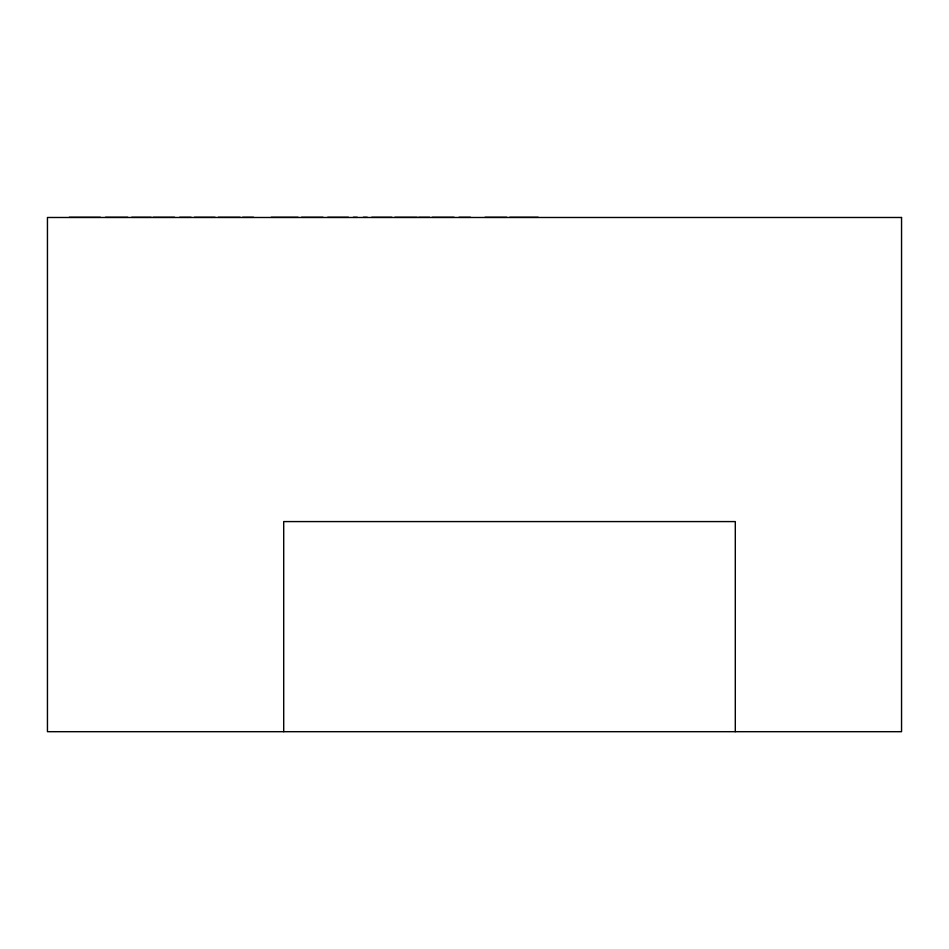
<?xml version="1.0" encoding="UTF-8"?>
<svg xmlns="http://www.w3.org/2000/svg" width="949" height="949" viewBox="0 0 949 949"><rect width="100%" height="100%" fill="white"/><g stroke="black" fill="none" stroke-linecap="round" stroke-linejoin="round"><path stroke-width="1.42" d="M69.241 217.309L100.369 217.309M105.422 217.309L127.818 217.309M131.626 217.309L151.247 217.309M153.014 217.309L174.64 217.309M179.634 217.309L191.152 217.309M194.296 217.309L215.138 217.309M218.163 217.309L240.227 217.309M242.553 217.309L253.561 217.309M271.177 217.309L298.152 217.309M301.485 217.309L323.099 217.309M327.678 217.309L348.52 217.309M353.277 217.309L357.263 217.309M363.23 217.309L367.275 217.309M371.676 217.309L391.937 217.309M394.82 217.309L417.204 217.309M418.687 217.309L429.695 217.309M432.068 217.309L454.132 217.309M458.972 217.309L470.49 217.309M485.01 217.309L506.896 217.309M509.696 217.309L538.213 217.309M735.297 731.691L735.297 521.582L283.704 521.582L283.704 731.691M901.55 217.487L47.45 217.487L47.45 731.691L901.55 731.691L901.55 217.487"/></g></svg>
